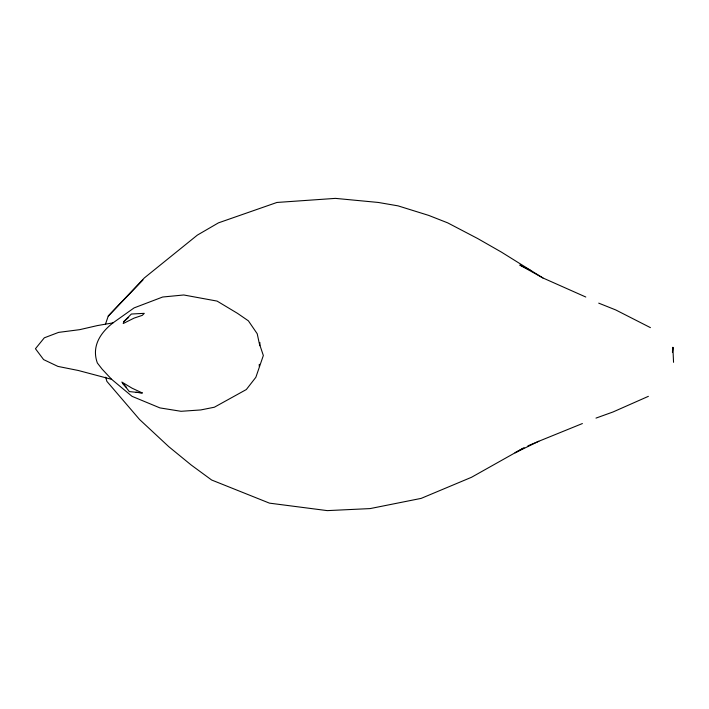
<?xml version="1.0" encoding="UTF-8"?>
<svg xmlns="http://www.w3.org/2000/svg" width="709" height="709" viewBox="0 0 709 709"><rect width="100%" height="100%" fill="white"/><g stroke="black" fill="none" stroke-linecap="round" stroke-linejoin="round"><path stroke-width="1.06" d="M259.769 345.655L259.937 342.598M672.469 352.559L672.868 347.357L673.55 362.326M672.451 351.54L672.868 347.357M123.889 321.505L123.206 323.543L134.09 318.102L142.252 315.381L144.29 313.343L131.369 314.025L123.889 321.505L128.648 317.428M105.428 324.314L108.238 316.063L142.934 280.011M108.238 316.063L144.29 277.972L197.359 235.113L218.443 222.865L276.944 202.455L335.454 198.378L378.314 202.455L398.033 205.858L428.653 215.385L447.698 222.865L477.627 238.516L501.44 252.12L542.934 277.972L585.794 297.018M113.006 322.87C100.279 332.822 91.364 346.453 97.355 362.999L102.114 369.123L111.641 379.333L132.051 396.34L159.942 407.905L181.025 411.3L200.753 409.944L214.366 407.223L246.333 389.533L255.86 377.285L263.34 355.519L259.264 343.28L257.216 333.753L248.38 320.831L237.488 313.343L217.087 301.095L183.746 294.979L162.662 297.018L134.09 307.901L113.006 322.87L97.355 325.591L79.665 329.667L58.581 332.388L44.295 337.83L35.45 348.722L43.612 359.605L57.899 366.402L78.309 370.488L111.641 379.333M523.127 448.274L471.503 477.29L421.164 498.383L370.151 508.583L327.292 510.622L269.464 503.142L211.645 480.011L191.235 465.042L168.786 446.679L139.531 419.462L106.882 381.371L105.685 377.206M524.119 447.698L515.044 452.803L538.858 441.237L582.39 423.548M648.38 396.34L613.001 411.982L595.994 418.106M527.921 445.837L538.858 441.237M142.252 392.937L129.33 391.572L121.842 382.054L132.051 388.178L142.252 392.937L136.128 392.254M598.724 303.142L615.731 309.939L650.419 327.629M530.695 270.483L519.803 265.042L542.934 277.972M122.524 383.409L126.61 387.495M259.264 364.302L259.264 366.402"/></g></svg>
